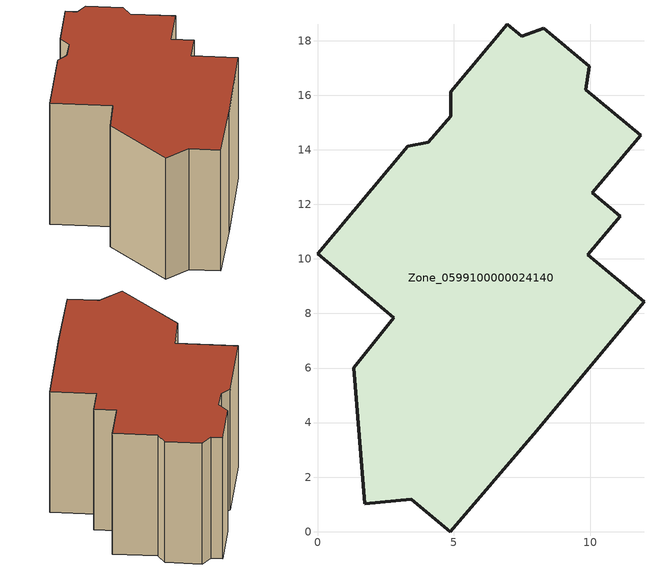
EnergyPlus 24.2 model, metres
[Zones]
Zone_0599100000024140
 floor ground (C_G): 10.08,12.42 11.09,11.57 9.9,10.16 11.97,8.43 7.93,3.57 4.87,0 3.44,1.19 1.73,1.03 1.32,6.01 2.8,7.85 0,10.18 3.3,14.12 4.06,14.27 4.88,15.23 4.89,16.12 6.95,18.6 7.48,18.16 8.3,18.45 9.96,17.06 9.83,16.21 11.85,14.53 z0
 wall outside (C_F): 10.08,12.42 11.85,14.53 9.83,16.21 9.96,17.06 8.3,18.45 7.48,18.16 6.95,18.6 4.89,16.12 4.88,15.23 4.06,14.27 3.3,14.12 0,10.18 2.8,7.85 1.32,6.01 1.73,1.03 3.44,1.19 4.87,0 7.93,3.57 11.97,8.43 9.9,10.16 11.09,11.57 10.08,12.42 z0:7.91
 roof outside (C_R): 11.09,11.57 10.08,12.42 11.85,14.53 9.83,16.21 9.96,17.06 8.3,18.45 7.48,18.16 6.95,18.6 4.89,16.12 4.88,15.23 4.06,14.27 3.3,14.12 0,10.18 2.8,7.85 1.32,6.01 1.73,1.03 3.44,1.19 4.87,0 7.93,3.57 11.97,8.43 9.9,10.16 z7.91
[BUILDING]
Pand.0599100000024140: North Axis=0; Terrain=City; Loads Convergence Tolerance Value=0.04; Temperature Convergence Tolerance Value=0.4; Solar Distribution=FullExterior; Maximum Number of Warmup Days=25; Minimum Number of Warmup Days=1
[Site:Location]
Rotterdam.The.Hague.AP_ZH_NLD Design_Conditions: Latitude=51.96; Longitude=4.45; Time Zone=1; Elevation=-4.5
[SITE:GROUNDTEMPERATURE:BUILDINGSURFACE]
18, 18, 18, 18, 18, 18, 18, 18, 18, 18, 18, 18
[MATERIAL] Thermal Absorptance=0.9; Solar Absorptance=0.7; Visible Absorptance=0.7
Name | Roughness | Thickness | Conductivity | Density | Specific Heat
G.TC.1946-1964 | MediumSmooth | 0.15 | 1 | 540 | 1210
F.TC.1946-1964 | Rough | 0.3 | 0.857143 | 1920 | 840
R.TC.1946-1964 | MediumRough | 0.2 | 0.235294 | 1500 | 1000
[CONSTRUCTION]
C_G: G.TC.1946-1964
C_F: F.TC.1946-1964
C_R: R.TC.1946-1964
[ZONE]
Zone_0599100000024140: Type=1; Multiplier=1; Ceiling Height=Autocalculate; Volume=Autocalculate; Floor Area=autocalculate; Part of Total Floor Area=Yes
[ZONEINFILTRATION:DESIGNFLOWRATE]
Infil_Zone_0599100000024140: Zone or ZoneList or Space or SpaceList=Zone_0599100000024140; Schedule=AlwaysOn; Design Flow Rate Calculation Method=Flow/Area; Flow Rate per Floor Area=0.003; Constant Term Coefficient=1; Temperature Term Coefficient=0; Velocity Term Coefficient=0; Velocity Squared Term Coefficient=0
[HVACTEMPLATE:ZONE:IDEALLOADSAIRSYSTEM]
Zone_0599100000024140: Maximum Heating Supply Air Temperature=50; Minimum Cooling Supply Air Temperature=13; Maximum Heating Supply Air Humidity Ratio=0.0156; Minimum Cooling Supply Air Humidity Ratio=0.0077; Heating Limit=NoLimit; Cooling Limit=NoLimit; Dehumidification Control Type=ConstantSensibleHeatRatio; Cooling Sensible Heat Ratio=0.7; Dehumidification Setpoint=60; Humidification Control Type=None; Humidification Setpoint=30; Outdoor Air Method=None; Outdoor Air Flow Rate per Person=0.00944; Outdoor Air Flow Rate per Zone Floor Area=0; Outdoor Air Flow Rate per Zone=0; Demand Controlled Ventilation Type=None; Outdoor Air Economizer Type=NoEconomizer; Heat Recovery Type=None; Sensible Heat Recovery Effectiveness=0.7; Latent Heat Recovery Effectiveness=0.65
[ZONECONTROL:THERMOSTAT]
ThermostatControl_Zone_0599100000024140: Zone or ZoneList=Zone_0599100000024140; Control Type Schedule=DualSetpointControlType; Control 1=Thermostat_Zone_0599100000024140; Temperature Difference Between Cutout And Setpoint=0
[THERMOSTATSETPOINT:DUALSETPOINT]
Thermostat_Zone_0599100000024140: Heating Setpoint Temperature Schedule=HeatingSetpoint_Zone_0599100000024140; Cooling Setpoint Temperature Schedule=CoolingSetpoint_Zone_0599100000024140
[SCHEDULE:COMPACT]
HeatingSetpoint_Zone_0599100000024140: Through: 12/31, For: AllDays, Until: 24:00, 21
CoolingSetpoint_Zone_0599100000024140: Through: 12/31, For: AllDays, Until: 24:00, 24
DualSetpointControlType: Through: 12/31, For: AllDays, Until: 24:00, 4
AlwaysOn: Through: 12/31, For: AllDays, Until: 24:00, 1
